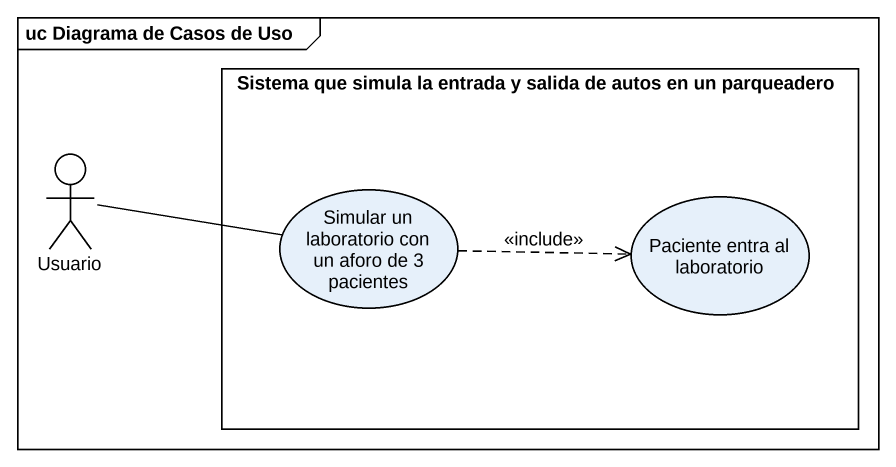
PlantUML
@startuml
mainframe uc Diagrama de Casos de Uso
rectangle "Sistema que simula la entrada y salida de autos en un parqueadero" as Sistema_que_simula_la {
  usecase "Simular un laboratorio con un aforo de 3 pacientes" as Simular_un_laboratorio_con
  usecase "Paciente entra al laboratorio" as Paciente_entra_al
}
actor Usuario
Usuario -right- Simular_un_laboratorio_con
Simular_un_laboratorio_con .right.> Paciente_entra_al : <<include>>
@enduml
